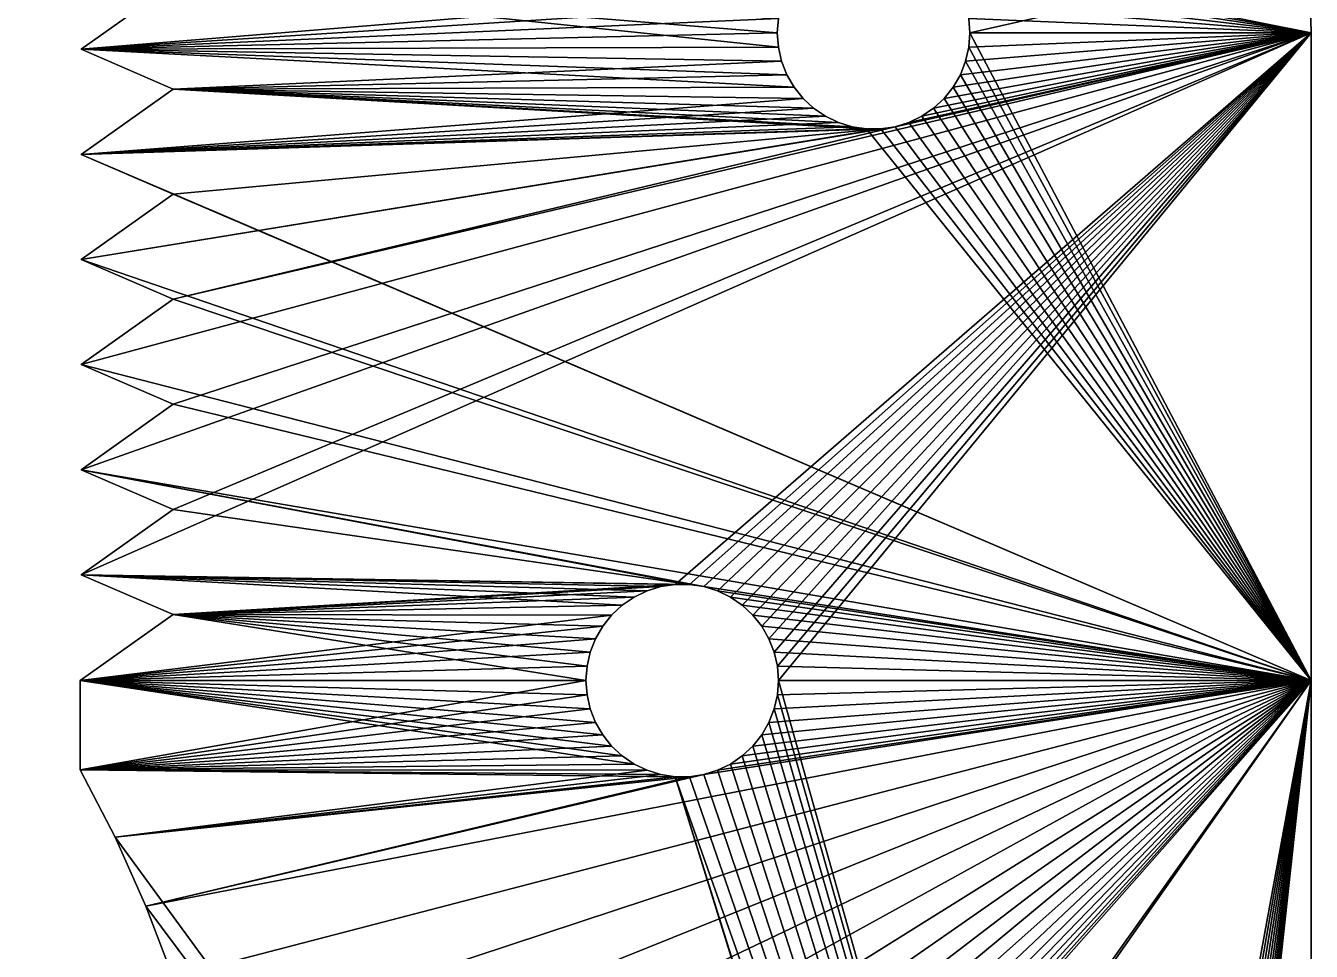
# Model space of a CAD drawing. Header units: inches. Extents: x -21 to 98, y -132 to 45.
# Drawn here: x -15 to 14.37, y -6.18 to 14.95 of the extents above; entities that cross this region are included whole.
import ezdxf

# ---------------------------------------------------------------- set-up
doc = ezdxf.new("R2010")
doc.units = ezdxf.units.IN
doc.header["$LTSCALE"] = 101.742128
doc.header["$MEASUREMENT"] = 0
for name, color, linetype in [('271', 7, 'CONTINUOUS'), ('272', 7, 'CONTINUOUS'), ('273', 7, 'CONTINUOUS'), ('274', 7, 'CONTINUOUS'), ('275', 7, 'CONTINUOUS'), ('276', 7, 'CONTINUOUS'), ('277', 7, 'CONTINUOUS'), ('280', 7, 'CONTINUOUS'), ('281', 7, 'CONTINUOUS'), ('282', 7, 'CONTINUOUS'), ('283', 7, 'CONTINUOUS'), ('284', 7, 'CONTINUOUS'), ('285', 7, 'CONTINUOUS'), ('286', 7, 'CONTINUOUS'), ('287', 7, 'CONTINUOUS'), ('288', 7, 'CONTINUOUS'), ('289', 7, 'CONTINUOUS'), ('290', 7, 'CONTINUOUS'), ('291', 7, 'CONTINUOUS'), ('292', 7, 'CONTINUOUS'), ('317', 7, 'CONTINUOUS'), ('318', 7, 'CONTINUOUS'), ('319', 7, 'CONTINUOUS'), ('320', 7, 'CONTINUOUS')]:
    doc.layers.add(name, color=color, linetype=linetype)

msp = doc.modelspace()

# ---------------------------------------------------------------- linework, layer by layer
at = {"layer": '271', "linetype": 'CONTINUOUS'}
for points in [[(14.32, 16.55), (14.372, 14.79), (5.744, 16.51), (14.32, 16.55)], [(5.744, 16.51), (14.372, 14.79), (5.985, 16.286), (5.744, 16.51)], [(5.985, 16.286), (14.372, 14.79), (6.19, 16.029), (5.985, 16.286)], [(-13.732, 14.415), (-11.633, 15.909), (2.196, 14.462), (-13.732, 14.415)], [(2.172, 14.79), (-11.633, 15.909), (2.196, 15.118), (2.172, 14.79)], [(2.196, 14.462), (-11.633, 15.909), (2.172, 14.79), (2.196, 14.462)], [(6.19, 16.029), (14.372, 14.79), (6.354, 15.745), (6.19, 16.029)], [(6.354, 15.745), (14.372, 14.79), (6.474, 15.438), (6.354, 15.745)], [(6.474, 15.438), (14.372, 14.79), (6.547, 15.118), (6.474, 15.438)], [(14.372, 14.79), (6.572, 14.79), (6.547, 15.118), (14.372, 14.79)], [(6.572, 14.79), (14.372, 0), (6.547, 14.462), (6.572, 14.79)], [(14.372, 14.79), (14.372, 0), (6.572, 14.79), (14.372, 14.79)], [(2.27, 14.142), (-13.732, 14.415), (2.196, 14.462), (2.27, 14.142)], [(-11.633, 13.509), (-13.732, 14.415), (2.554, 13.551), (-11.633, 13.509)], [(2.39, 13.835), (-13.732, 14.415), (2.27, 14.142), (2.39, 13.835)], [(2.554, 13.551), (-13.732, 14.415), (2.39, 13.835), (2.554, 13.551)], [(6.547, 14.462), (14.372, 0), (6.474, 14.142), (6.547, 14.462)], [(6.474, 14.142), (14.372, 0), (6.354, 13.835), (6.474, 14.142)], [(6.354, 13.835), (14.372, 0), (6.19, 13.551), (6.354, 13.835)], [(2.759, 13.294), (-11.633, 13.509), (2.554, 13.551), (2.759, 13.294)], [(6.19, 13.551), (14.372, 0), (5.985, 13.294), (6.19, 13.551)], [(-13.732, 12.015), (-11.633, 13.509), (4.207, 12.596), (-13.732, 12.015)], [(3, 13.07), (-11.633, 13.509), (2.759, 13.294), (3, 13.07)], [(3.272, 12.885), (-11.633, 13.509), (3, 13.07), (3.272, 12.885)], [(3.568, 12.742), (-11.633, 13.509), (3.272, 12.885), (3.568, 12.742)], [(3.882, 12.645), (-11.633, 13.509), (3.568, 12.742), (3.882, 12.645)], [(4.207, 12.596), (-11.633, 13.509), (3.882, 12.645), (4.207, 12.596)], [(5.985, 13.294), (14.372, 0), (5.744, 13.07), (5.985, 13.294)], [(5.744, 13.07), (14.372, 0), (5.472, 12.885), (5.744, 13.07)], [(4.861, 12.645), (14.372, 0), (4.536, 12.596), (4.861, 12.645)], [(5.176, 12.742), (14.372, 0), (4.861, 12.645), (5.176, 12.742)], [(5.472, 12.885), (14.372, 0), (5.176, 12.742), (5.472, 12.885)], [(14.372, 0), (-13.732, 12.015), (4.207, 12.596), (14.372, 0)], [(4.536, 12.596), (14.372, 0), (4.207, 12.596), (4.536, 12.596)], [(-11.633, 11.109), (-13.732, 12.015), (14.372, 0), (-11.633, 11.109)], [(-13.732, 9.615), (-11.633, 11.109), (14.372, 0), (-13.732, 9.615)], [(-11.633, 8.709), (-13.732, 9.615), (14.372, 0), (-11.633, 8.709)], [(-13.732, 7.215), (-11.633, 8.709), (14.372, 0), (-13.732, 7.215)], [(-11.633, 6.309), (-13.732, 7.215), (14.372, 0), (-11.633, 6.309)], [(-13.732, 4.815), (-11.633, 6.309), (14.372, 0), (-13.732, 4.815)], [(0.164, 2.194), (-13.732, 4.815), (0.49, 2.145), (0.164, 2.194)], [(-13.732, 4.815), (14.372, 0), (0.49, 2.145), (-13.732, 4.815)], [(-11.633, 3.909), (-13.732, 4.815), (0.164, 2.194), (-11.633, 3.909)], [(-13.732, 2.415), (-11.633, 3.909), (0.164, 2.194), (-13.732, 2.415)], [(-11.633, 1.509), (-13.732, 2.415), (-1.372, 1.72), (-11.633, 1.509)], [(-1.372, 1.72), (-13.732, 2.415), (-1.1, 1.905), (-1.372, 1.72)], [(-1.1, 1.905), (-13.732, 2.415), (-0.804, 2.048), (-1.1, 1.905)], [(-0.49, 2.145), (-13.732, 2.415), (-0.164, 2.194), (-0.49, 2.145)], [(-0.164, 2.194), (-13.732, 2.415), (0.164, 2.194), (-0.164, 2.194)], [(-0.804, 2.048), (-13.732, 2.415), (-0.49, 2.145), (-0.804, 2.048)], [(0.49, 2.145), (14.372, 0), (0.804, 2.048), (0.49, 2.145)], [(0.804, 2.048), (14.372, 0), (1.1, 1.905), (0.804, 2.048)], [(1.1, 1.905), (14.372, 0), (1.372, 1.72), (1.1, 1.905)], [(-13.753, 0), (-11.633, 1.509), (-2.2, 0), (-13.753, 0)], [(-1.613, 1.496), (-11.633, 1.509), (-1.372, 1.72), (-1.613, 1.496)], [(-2.2, 0), (-11.633, 1.509), (-2.175, 0.328), (-2.2, 0)], [(-2.175, 0.328), (-11.633, 1.509), (-2.102, 0.648), (-2.175, 0.328)], [(-2.102, 0.648), (-11.633, 1.509), (-1.982, 0.955), (-2.102, 0.648)], [(-1.982, 0.955), (-11.633, 1.509), (-1.818, 1.239), (-1.982, 0.955)], [(-1.818, 1.239), (-11.633, 1.509), (-1.613, 1.496), (-1.818, 1.239)], [(1.372, 1.72), (14.372, 0), (1.613, 1.496), (1.372, 1.72)], [(1.613, 1.496), (14.372, 0), (1.818, 1.239), (1.613, 1.496)], [(1.818, 1.239), (14.372, 0), (1.982, 0.955), (1.818, 1.239)], [(1.982, 0.955), (14.372, 0), (2.102, 0.648), (1.982, 0.955)], [(2.102, 0.648), (14.372, 0), (2.175, 0.328), (2.102, 0.648)], [(14.372, 0), (2.2, 0), (2.175, 0.328), (14.372, 0)], [(-13.753, -2.039), (-13.753, 0), (-1.1, -1.905), (-13.753, -2.039)], [(-1.1, -1.905), (-13.753, 0), (-1.372, -1.72), (-1.1, -1.905)], [(-1.372, -1.72), (-13.753, 0), (-1.613, -1.496), (-1.372, -1.72)], [(-1.613, -1.496), (-13.753, 0), (-1.818, -1.239), (-1.613, -1.496)], [(-1.818, -1.239), (-13.753, 0), (-1.982, -0.955), (-1.818, -1.239)], [(-1.982, -0.955), (-13.753, 0), (-2.102, -0.648), (-1.982, -0.955)], [(-2.102, -0.648), (-13.753, 0), (-2.175, -0.328), (-2.102, -0.648)], [(-2.175, -0.328), (-13.753, 0), (-2.2, 0), (-2.175, -0.328)], [(2.2, 0), (14.372, -43.22), (2.175, -0.328), (2.2, 0)], [(14.372, 0), (14.372, -43.22), (2.2, 0), (14.372, 0)], [(2.175, -0.328), (14.372, -43.22), (2.102, -0.648), (2.175, -0.328)], [(2.102, -0.648), (14.372, -43.22), (1.982, -0.955), (2.102, -0.648)], [(1.982, -0.955), (14.372, -43.22), (1.818, -1.239), (1.982, -0.955)], [(1.818, -1.239), (14.372, -43.22), (1.613, -1.496), (1.818, -1.239)], [(1.372, -1.72), (14.372, -43.22), (1.1, -1.905), (1.372, -1.72)], [(1.613, -1.496), (14.372, -43.22), (1.372, -1.72), (1.613, -1.496)], [(-0.804, -2.048), (-13.753, -2.039), (-1.1, -1.905), (-0.804, -2.048)], [(-0.164, -2.194), (-13.753, -2.039), (-0.49, -2.145), (-0.164, -2.194)], [(-0.49, -2.145), (-13.753, -2.039), (-0.804, -2.048), (-0.49, -2.145)], [(-12.958, -3.572), (-13.753, -2.039), (-0.164, -2.194), (-12.958, -3.572)], [(0.804, -2.048), (14.372, -43.22), (0.49, -2.145), (0.804, -2.048)], [(1.1, -1.905), (14.372, -43.22), (0.804, -2.048), (1.1, -1.905)], [(-12.958, -3.572), (-0.164, -2.194), (10.038, -35.009), (-12.958, -3.572)], [(0.164, -2.194), (14.372, -43.22), (-0.164, -2.194), (0.164, -2.194)], [(10.038, -35.009), (-0.164, -2.194), (10.199, -35.287), (10.038, -35.009)], [(-0.164, -2.194), (14.372, -43.22), (10.199, -35.287), (-0.164, -2.194)], [(0.49, -2.145), (14.372, -43.22), (0.164, -2.194), (0.49, -2.145)], [(-12.253, -5.148), (-12.958, -3.572), (10.038, -35.009), (-12.253, -5.148)], [(-11.64, -6.763), (-12.253, -5.148), (10.038, -35.009), (-11.64, -6.763)]]:
    msp.add_3dface(points, dxfattribs=at)
at = {"layer": '272', "linetype": 'CONTINUOUS'}
for points in [[(6.572, 14.79, 6), (14.32, 16.55, 6), (6.547, 15.118, 6), (6.572, 14.79, 6)], [(14.372, 14.79, 6), (14.32, 16.55, 6), (6.572, 14.79, 6), (14.372, 14.79, 6)], [(-11.633, 15.909, 6), (-13.732, 14.415, 6), (2.39, 15.745, 6), (-11.633, 15.909, 6)], [(2.39, 15.745, 6), (-13.732, 14.415, 6), (2.27, 15.438, 6), (2.39, 15.745, 6)], [(2.27, 15.438, 6), (-13.732, 14.415, 6), (2.196, 15.118, 6), (2.27, 15.438, 6)], [(2.196, 15.118, 6), (-13.732, 14.415, 6), (2.172, 14.79, 6), (2.196, 15.118, 6)], [(-13.732, 2.415, 6), (14.372, 14.79, 6), (-11.633, 3.909, 6), (-13.732, 2.415, 6)], [(14.372, 14.79, 6), (-13.732, 2.415, 6), (-0.164, 2.194, 6), (14.372, 14.79, 6)], [(-11.633, 3.909, 6), (14.372, 14.79, 6), (-13.732, 4.815, 6), (-11.633, 3.909, 6)], [(-13.732, 4.815, 6), (14.372, 14.79, 6), (-11.633, 6.309, 6), (-13.732, 4.815, 6)], [(-11.633, 6.309, 6), (14.372, 14.79, 6), (-13.732, 7.215, 6), (-11.633, 6.309, 6)], [(-13.732, 7.215, 6), (14.372, 14.79, 6), (-11.633, 8.709, 6), (-13.732, 7.215, 6)], [(2.172, 14.79, 6), (-13.732, 14.415, 6), (2.196, 14.462, 6), (2.172, 14.79, 6)], [(-11.633, 8.709, 6), (14.372, 14.79, 6), (4.861, 12.645, 6), (-11.633, 8.709, 6)], [(0.164, 2.194, 6), (14.372, 14.79, 6), (-0.164, 2.194, 6), (0.164, 2.194, 6)], [(0.49, 2.145, 6), (14.372, 14.79, 6), (0.164, 2.194, 6), (0.49, 2.145, 6)], [(0.804, 2.048, 6), (14.372, 14.79, 6), (0.49, 2.145, 6), (0.804, 2.048, 6)], [(1.1, 1.905, 6), (14.372, 14.79, 6), (0.804, 2.048, 6), (1.1, 1.905, 6)], [(1.372, 1.72, 6), (14.372, 14.79, 6), (1.1, 1.905, 6), (1.372, 1.72, 6)], [(1.613, 1.496, 6), (14.372, 14.79, 6), (1.372, 1.72, 6), (1.613, 1.496, 6)], [(1.818, 1.239, 6), (14.372, 14.79, 6), (1.613, 1.496, 6), (1.818, 1.239, 6)], [(1.982, 0.955, 6), (14.372, 14.79, 6), (1.818, 1.239, 6), (1.982, 0.955, 6)], [(2.102, 0.648, 6), (14.372, 14.79, 6), (1.982, 0.955, 6), (2.102, 0.648, 6)], [(2.175, 0.328, 6), (14.372, 14.79, 6), (2.102, 0.648, 6), (2.175, 0.328, 6)], [(2.2, 0, 6), (14.372, 14.79, 6), (2.175, 0.328, 6), (2.2, 0, 6)], [(14.372, 0, 6), (14.372, 14.79, 6), (2.2, 0, 6), (14.372, 0, 6)], [(4.861, 12.645, 6), (14.372, 14.79, 6), (5.176, 12.742, 6), (4.861, 12.645, 6)], [(5.176, 12.742, 6), (14.372, 14.79, 6), (5.472, 12.885, 6), (5.176, 12.742, 6)], [(5.472, 12.885, 6), (14.372, 14.79, 6), (5.744, 13.07, 6), (5.472, 12.885, 6)], [(5.744, 13.07, 6), (14.372, 14.79, 6), (5.985, 13.294, 6), (5.744, 13.07, 6)], [(5.985, 13.294, 6), (14.372, 14.79, 6), (6.19, 13.551, 6), (5.985, 13.294, 6)], [(6.19, 13.551, 6), (14.372, 14.79, 6), (6.354, 13.835, 6), (6.19, 13.551, 6)], [(6.354, 13.835, 6), (14.372, 14.79, 6), (6.474, 14.142, 6), (6.354, 13.835, 6)], [(6.474, 14.142, 6), (14.372, 14.79, 6), (6.547, 14.462, 6), (6.474, 14.142, 6)], [(14.372, 14.79, 6), (6.572, 14.79, 6), (6.547, 14.462, 6), (14.372, 14.79, 6)], [(2.196, 14.462, 6), (-13.732, 14.415, 6), (2.27, 14.142, 6), (2.196, 14.462, 6)], [(-13.732, 14.415, 6), (-11.633, 13.509, 6), (2.27, 14.142, 6), (-13.732, 14.415, 6)], [(2.27, 14.142, 6), (-11.633, 13.509, 6), (2.39, 13.835, 6), (2.27, 14.142, 6)], [(2.39, 13.835, 6), (-11.633, 13.509, 6), (2.554, 13.551, 6), (2.39, 13.835, 6)], [(2.554, 13.551, 6), (-11.633, 13.509, 6), (2.759, 13.294, 6), (2.554, 13.551, 6)], [(-11.633, 13.509, 6), (-13.732, 12.015, 6), (2.759, 13.294, 6), (-11.633, 13.509, 6)], [(2.759, 13.294, 6), (-13.732, 12.015, 6), (3, 13.07, 6), (2.759, 13.294, 6)], [(3, 13.07, 6), (-13.732, 12.015, 6), (3.272, 12.885, 6), (3, 13.07, 6)], [(3.272, 12.885, 6), (-13.732, 12.015, 6), (3.568, 12.742, 6), (3.272, 12.885, 6)], [(3.568, 12.742, 6), (-13.732, 12.015, 6), (3.882, 12.645, 6), (3.568, 12.742, 6)], [(3.882, 12.645, 6), (-13.732, 12.015, 6), (4.207, 12.596, 6), (3.882, 12.645, 6)], [(4.536, 12.596, 6), (-13.732, 9.615, 6), (4.861, 12.645, 6), (4.536, 12.596, 6)], [(-13.732, 9.615, 6), (-11.633, 8.709, 6), (4.861, 12.645, 6), (-13.732, 9.615, 6)], [(4.207, 12.596, 6), (-13.732, 12.015, 6), (4.536, 12.596, 6), (4.207, 12.596, 6)], [(-13.732, 12.015, 6), (-11.633, 11.109, 6), (4.536, 12.596, 6), (-13.732, 12.015, 6)], [(-11.633, 11.109, 6), (-13.732, 9.615, 6), (4.536, 12.596, 6), (-11.633, 11.109, 6)], [(-13.732, 2.415, 6), (-11.633, 1.509, 6), (-0.164, 2.194, 6), (-13.732, 2.415, 6)], [(-0.164, 2.194, 6), (-11.633, 1.509, 6), (-0.49, 2.145, 6), (-0.164, 2.194, 6)], [(-0.49, 2.145, 6), (-11.633, 1.509, 6), (-0.804, 2.048, 6), (-0.49, 2.145, 6)], [(-0.804, 2.048, 6), (-11.633, 1.509, 6), (-1.1, 1.905, 6), (-0.804, 2.048, 6)], [(-1.1, 1.905, 6), (-11.633, 1.509, 6), (-1.372, 1.72, 6), (-1.1, 1.905, 6)], [(-11.633, 1.509, 6), (-13.753, 0, 6), (-1.613, 1.496, 6), (-11.633, 1.509, 6)], [(-1.613, 1.496, 6), (-13.753, 0, 6), (-1.818, 1.239, 6), (-1.613, 1.496, 6)], [(-1.372, 1.72, 6), (-11.633, 1.509, 6), (-1.613, 1.496, 6), (-1.372, 1.72, 6)], [(-1.818, 1.239, 6), (-13.753, 0, 6), (-1.982, 0.955, 6), (-1.818, 1.239, 6)], [(-1.982, 0.955, 6), (-13.753, 0, 6), (-2.102, 0.648, 6), (-1.982, 0.955, 6)], [(-2.102, 0.648, 6), (-13.753, 0, 6), (-2.175, 0.328, 6), (-2.102, 0.648, 6)], [(-2.175, 0.328, 6), (-13.753, 0, 6), (-2.2, 0, 6), (-2.175, 0.328, 6)], [(-15, -33.22, 6), (14.372, 0, 6), (-14.085, -31.755, 6), (-15, -33.22, 6)], [(14.372, 0, 6), (-15, -33.22, 6), (-9.899, -34.076, 6), (14.372, 0, 6)], [(-14.085, -31.755, 6), (14.372, 0, 6), (-13.256, -30.24, 6), (-14.085, -31.755, 6)], [(-2.2, 0, 6), (-13.753, -2.039, 6), (-2.175, -0.328, 6), (-2.2, 0, 6)], [(-13.753, 0, 6), (-13.753, -2.039, 6), (-2.2, 0, 6), (-13.753, 0, 6)], [(-13.256, -30.24, 6), (14.372, 0, 6), (-12.516, -28.68, 6), (-13.256, -30.24, 6)], [(-12.516, -28.68, 6), (14.372, 0, 6), (-11.867, -27.079, 6), (-12.516, -28.68, 6)], [(-12.253, -5.148, 6), (14.372, 0, 6), (0.49, -2.145, 6), (-12.253, -5.148, 6)], [(-11.64, -6.763, 6), (14.372, 0, 6), (-12.253, -5.148, 6), (-11.64, -6.763, 6)], [(-11.867, -27.079, 6), (14.372, 0, 6), (-11.311, -25.444, 6), (-11.867, -27.079, 6)], [(-11.12, -8.41, 6), (14.372, 0, 6), (-11.64, -6.763, 6), (-11.12, -8.41, 6)], [(-11.311, -25.444, 6), (14.372, 0, 6), (-10.85, -23.78, 6), (-11.311, -25.444, 6)], [(-10.697, -10.084, 6), (14.372, 0, 6), (-11.12, -8.41, 6), (-10.697, -10.084, 6)], [(-10.85, -23.78, 6), (14.372, 0, 6), (-10.485, -22.092, 6), (-10.85, -23.78, 6)], [(-10.37, -11.78, 6), (14.372, 0, 6), (-10.697, -10.084, 6), (-10.37, -11.78, 6)], [(-10.485, -22.092, 6), (14.372, 0, 6), (-10.218, -20.385, 6), (-10.485, -22.092, 6)], [(-10.141, -13.492, 6), (14.372, 0, 6), (-10.37, -11.78, 6), (-10.141, -13.492, 6)], [(-10.218, -20.385, 6), (14.372, 0, 6), (-10.05, -18.667, 6), (-10.218, -20.385, 6)], [(-10.011, -15.214, 6), (14.372, 0, 6), (-10.141, -13.492, 6), (-10.011, -15.214, 6)], [(-10.05, -18.667, 6), (14.372, 0, 6), (-9.981, -16.941, 6), (-10.05, -18.667, 6)], [(-9.981, -16.941, 6), (14.372, 0, 6), (-10.011, -15.214, 6), (-9.981, -16.941, 6)], [(-9.577, -34.076, 6), (14.372, 0, 6), (-9.899, -34.076, 6), (-9.577, -34.076, 6)], [(14.372, 0, 6), (-9.577, -34.076, 6), (8.101, -34.076, 6), (14.372, 0, 6)], [(0.49, -2.145, 6), (14.372, 0, 6), (0.804, -2.048, 6), (0.49, -2.145, 6)], [(0.804, -2.048, 6), (14.372, 0, 6), (1.1, -1.905, 6), (0.804, -2.048, 6)], [(1.1, -1.905, 6), (14.372, 0, 6), (1.372, -1.72, 6), (1.1, -1.905, 6)], [(1.372, -1.72, 6), (14.372, 0, 6), (1.613, -1.496, 6), (1.372, -1.72, 6)], [(1.613, -1.496, 6), (14.372, 0, 6), (1.818, -1.239, 6), (1.613, -1.496, 6)], [(1.818, -1.239, 6), (14.372, 0, 6), (1.982, -0.955, 6), (1.818, -1.239, 6)], [(1.982, -0.955, 6), (14.372, 0, 6), (2.102, -0.648, 6), (1.982, -0.955, 6)], [(2.102, -0.648, 6), (14.372, 0, 6), (2.175, -0.328, 6), (2.102, -0.648, 6)], [(14.372, 0, 6), (2.2, 0, 6), (2.175, -0.328, 6), (14.372, 0, 6)], [(8.423, -34.076, 6), (14.372, 0, 6), (8.101, -34.076, 6), (8.423, -34.076, 6)], [(8.74, -34.124, 6), (14.372, 0, 6), (8.423, -34.076, 6), (8.74, -34.124, 6)], [(9.047, -34.219, 6), (14.372, 0, 6), (8.74, -34.124, 6), (9.047, -34.219, 6)], [(9.337, -34.358, 6), (14.372, 0, 6), (9.047, -34.219, 6), (9.337, -34.358, 6)], [(9.602, -34.539, 6), (14.372, 0, 6), (9.337, -34.358, 6), (9.602, -34.539, 6)], [(9.838, -34.758, 6), (14.372, 0, 6), (9.602, -34.539, 6), (9.838, -34.758, 6)], [(10.038, -35.009, 6), (14.372, 0, 6), (9.838, -34.758, 6), (10.038, -35.009, 6)], [(10.199, -35.287, 6), (14.372, 0, 6), (10.038, -35.009, 6), (10.199, -35.287, 6)], [(10.316, -35.586, 6), (14.372, 0, 6), (10.199, -35.287, 6), (10.316, -35.586, 6)], [(10.388, -35.9, 6), (14.372, 0, 6), (10.316, -35.586, 6), (10.388, -35.9, 6)], [(10.412, -36.22, 6), (14.372, 0, 6), (10.388, -35.9, 6), (10.412, -36.22, 6)], [(14.372, 0, 6), (10.412, -36.22, 6), (10.388, -36.54, 6), (14.372, 0, 6)], [(14.372, -43.22, 6), (14.372, 0, 6), (10.388, -36.54, 6), (14.372, -43.22, 6)], [(-2.175, -0.328, 6), (-13.753, -2.039, 6), (-2.102, -0.648, 6), (-2.175, -0.328, 6)], [(-2.102, -0.648, 6), (-13.753, -2.039, 6), (-1.982, -0.955, 6), (-2.102, -0.648, 6)], [(-1.982, -0.955, 6), (-13.753, -2.039, 6), (-1.818, -1.239, 6), (-1.982, -0.955, 6)], [(-1.818, -1.239, 6), (-13.753, -2.039, 6), (-1.613, -1.496, 6), (-1.818, -1.239, 6)], [(-1.613, -1.496, 6), (-13.753, -2.039, 6), (-1.372, -1.72, 6), (-1.613, -1.496, 6)], [(-1.372, -1.72, 6), (-13.753, -2.039, 6), (-1.1, -1.905, 6), (-1.372, -1.72, 6)], [(-1.1, -1.905, 6), (-13.753, -2.039, 6), (-0.804, -2.048, 6), (-1.1, -1.905, 6)], [(-13.753, -2.039, 6), (-12.958, -3.572, 6), (-0.804, -2.048, 6), (-13.753, -2.039, 6)], [(-0.804, -2.048, 6), (-12.958, -3.572, 6), (-0.49, -2.145, 6), (-0.804, -2.048, 6)], [(-0.49, -2.145, 6), (-12.958, -3.572, 6), (-0.164, -2.194, 6), (-0.49, -2.145, 6)], [(-0.164, -2.194, 6), (-12.958, -3.572, 6), (0.164, -2.194, 6), (-0.164, -2.194, 6)], [(-12.958, -3.572, 6), (-12.253, -5.148, 6), (0.164, -2.194, 6), (-12.958, -3.572, 6)], [(0.164, -2.194, 6), (-12.253, -5.148, 6), (0.49, -2.145, 6), (0.164, -2.194, 6)]]:
    msp.add_3dface(points, dxfattribs=at)
at = {"layer": '273', "linetype": 'CONTINUOUS'}
for points in [[(14.372, 0), (14.372, 0, 6), (14.372, -43.22, 6), (14.372, 0)], [(14.372, -43.22), (14.372, 0), (14.372, -43.22, 6), (14.372, -43.22)]]:
    msp.add_3dface(points, dxfattribs=at)
at = {"layer": '274', "linetype": 'CONTINUOUS'}
for points in [[(14.372, 0), (14.372, 14.79), (14.372, 0, 6), (14.372, 0)], [(14.372, 14.79), (14.372, 14.79, 6), (14.372, 0, 6), (14.372, 14.79)]]:
    msp.add_3dface(points, dxfattribs=at)
at = {"layer": '275', "linetype": 'CONTINUOUS'}
for points in [[(14.32, 16.55), (14.32, 16.55, 6), (14.372, 14.79, 6), (14.32, 16.55)], [(14.372, 14.79), (14.32, 16.55), (14.372, 14.79, 6), (14.372, 14.79)]]:
    msp.add_3dface(points, dxfattribs=at)
at = {"layer": '276', "linetype": 'CONTINUOUS'}
for points in [[(-13.753, -2.039), (-13.753, -2.039, 6), (-13.753, 0, 6), (-13.753, -2.039)], [(-13.753, 0), (-13.753, -2.039), (-13.753, 0, 6), (-13.753, 0)]]:
    msp.add_3dface(points, dxfattribs=at)
at = {"layer": '277', "linetype": 'CONTINUOUS'}
for points in [[(-12.958, -3.572), (-12.958, -3.572, 6), (-13.753, -2.039, 6), (-12.958, -3.572)], [(-13.753, -2.039), (-12.958, -3.572), (-13.753, -2.039, 6), (-13.753, -2.039)], [(-12.253, -5.148), (-12.253, -5.148, 6), (-12.958, -3.572, 6), (-12.253, -5.148)], [(-12.958, -3.572), (-12.253, -5.148), (-12.958, -3.572, 6), (-12.958, -3.572)], [(-11.64, -6.763), (-11.64, -6.763, 6), (-12.253, -5.148, 6), (-11.64, -6.763)], [(-12.253, -5.148), (-11.64, -6.763), (-12.253, -5.148, 6), (-12.253, -5.148)]]:
    msp.add_3dface(points, dxfattribs=at)
at = {"layer": '280', "linetype": 'CONTINUOUS'}
for points in [[(-11.633, 1.509), (-13.753, 0, 6), (-11.633, 1.509, 6), (-11.633, 1.509)], [(-11.633, 1.509), (-13.753, 0), (-13.753, 0, 6), (-11.633, 1.509)]]:
    msp.add_3dface(points, dxfattribs=at)
at = {"layer": '281', "linetype": 'CONTINUOUS'}
for points in [[(-13.732, 2.415), (-11.633, 1.509, 6), (-13.732, 2.415, 6), (-13.732, 2.415)], [(-13.732, 2.415), (-11.633, 1.509), (-11.633, 1.509, 6), (-13.732, 2.415)]]:
    msp.add_3dface(points, dxfattribs=at)
at = {"layer": '282', "linetype": 'CONTINUOUS'}
for points in [[(-11.633, 3.909), (-13.732, 2.415, 6), (-11.633, 3.909, 6), (-11.633, 3.909)], [(-11.633, 3.909), (-13.732, 2.415), (-13.732, 2.415, 6), (-11.633, 3.909)]]:
    msp.add_3dface(points, dxfattribs=at)
at = {"layer": '283', "linetype": 'CONTINUOUS'}
for points in [[(-13.732, 4.815), (-11.633, 3.909, 6), (-13.732, 4.815, 6), (-13.732, 4.815)], [(-13.732, 4.815), (-11.633, 3.909), (-11.633, 3.909, 6), (-13.732, 4.815)]]:
    msp.add_3dface(points, dxfattribs=at)
at = {"layer": '284', "linetype": 'CONTINUOUS'}
for points in [[(-11.633, 6.309), (-13.732, 4.815), (-13.732, 4.815, 6), (-11.633, 6.309)], [(-11.633, 6.309), (-13.732, 4.815, 6), (-11.633, 6.309, 6), (-11.633, 6.309)]]:
    msp.add_3dface(points, dxfattribs=at)
at = {"layer": '285', "linetype": 'CONTINUOUS'}
for points in [[(-13.732, 7.215), (-11.633, 6.309), (-11.633, 6.309, 6), (-13.732, 7.215)], [(-13.732, 7.215), (-11.633, 6.309, 6), (-13.732, 7.215, 6), (-13.732, 7.215)]]:
    msp.add_3dface(points, dxfattribs=at)
at = {"layer": '286', "linetype": 'CONTINUOUS'}
for points in [[(-11.633, 8.709), (-13.732, 7.215), (-13.732, 7.215, 6), (-11.633, 8.709)], [(-11.633, 8.709), (-13.732, 7.215, 6), (-11.633, 8.709, 6), (-11.633, 8.709)]]:
    msp.add_3dface(points, dxfattribs=at)
at = {"layer": '287', "linetype": 'CONTINUOUS'}
for points in [[(-13.732, 9.615), (-11.633, 8.709), (-11.633, 8.709, 6), (-13.732, 9.615)], [(-13.732, 9.615), (-11.633, 8.709, 6), (-13.732, 9.615, 6), (-13.732, 9.615)]]:
    msp.add_3dface(points, dxfattribs=at)
at = {"layer": '288', "linetype": 'CONTINUOUS'}
for points in [[(-11.633, 11.109), (-13.732, 9.615), (-13.732, 9.615, 6), (-11.633, 11.109)], [(-11.633, 11.109), (-13.732, 9.615, 6), (-11.633, 11.109, 6), (-11.633, 11.109)]]:
    msp.add_3dface(points, dxfattribs=at)
at = {"layer": '289', "linetype": 'CONTINUOUS'}
for points in [[(-13.732, 12.015), (-11.633, 11.109, 6), (-13.732, 12.015, 6), (-13.732, 12.015)], [(-13.732, 12.015), (-11.633, 11.109), (-11.633, 11.109, 6), (-13.732, 12.015)]]:
    msp.add_3dface(points, dxfattribs=at)
at = {"layer": '290', "linetype": 'CONTINUOUS'}
for points in [[(-11.633, 13.509), (-13.732, 12.015, 6), (-11.633, 13.509, 6), (-11.633, 13.509)], [(-11.633, 13.509), (-13.732, 12.015), (-13.732, 12.015, 6), (-11.633, 13.509)]]:
    msp.add_3dface(points, dxfattribs=at)
at = {"layer": '291', "linetype": 'CONTINUOUS'}
for points in [[(-13.732, 14.415), (-11.633, 13.509, 6), (-13.732, 14.415, 6), (-13.732, 14.415)], [(-13.732, 14.415), (-11.633, 13.509), (-11.633, 13.509, 6), (-13.732, 14.415)]]:
    msp.add_3dface(points, dxfattribs=at)
at = {"layer": '292', "linetype": 'CONTINUOUS'}
for points in [[(-11.633, 15.909), (-13.732, 14.415), (-13.732, 14.415, 6), (-11.633, 15.909)], [(-11.633, 15.909), (-13.732, 14.415, 6), (-11.633, 15.909, 6), (-11.633, 15.909)]]:
    msp.add_3dface(points, dxfattribs=at)
at = {"layer": '317', "linetype": 'CONTINUOUS'}
for points in [[(-0.804, 2.048), (-0.49, 2.145), (-0.804, 2.048, 6), (-0.804, 2.048)], [(-0.49, 2.145), (-0.49, 2.145, 6), (-0.804, 2.048, 6), (-0.49, 2.145)], [(-0.49, 2.145), (-0.164, 2.194), (-0.49, 2.145, 6), (-0.49, 2.145)], [(-0.164, 2.194), (-0.164, 2.194, 6), (-0.49, 2.145, 6), (-0.164, 2.194)], [(-0.164, 2.194), (0.164, 2.194), (-0.164, 2.194, 6), (-0.164, 2.194)], [(0.164, 2.194), (0.164, 2.194, 6), (-0.164, 2.194, 6), (0.164, 2.194)], [(0.164, 2.194), (0.49, 2.145), (0.164, 2.194, 6), (0.164, 2.194)], [(0.49, 2.145), (0.49, 2.145, 6), (0.164, 2.194, 6), (0.49, 2.145)], [(0.49, 2.145), (0.804, 2.048), (0.49, 2.145, 6), (0.49, 2.145)], [(0.804, 2.048), (0.804, 2.048, 6), (0.49, 2.145, 6), (0.804, 2.048)], [(-1.372, 1.72), (-1.1, 1.905), (-1.372, 1.72, 6), (-1.372, 1.72)], [(-1.1, 1.905), (-1.1, 1.905, 6), (-1.372, 1.72, 6), (-1.1, 1.905)], [(-1.1, 1.905), (-0.804, 2.048), (-1.1, 1.905, 6), (-1.1, 1.905)], [(-0.804, 2.048), (-0.804, 2.048, 6), (-1.1, 1.905, 6), (-0.804, 2.048)], [(1.1, 1.905), (1.1, 1.905, 6), (0.804, 2.048, 6), (1.1, 1.905)], [(0.804, 2.048), (1.1, 1.905), (0.804, 2.048, 6), (0.804, 2.048)], [(1.372, 1.72), (1.372, 1.72, 6), (1.1, 1.905, 6), (1.372, 1.72)], [(1.1, 1.905), (1.372, 1.72), (1.1, 1.905, 6), (1.1, 1.905)], [(-1.818, 1.239), (-1.613, 1.496), (-1.818, 1.239, 6), (-1.818, 1.239)], [(-1.613, 1.496), (-1.613, 1.496, 6), (-1.818, 1.239, 6), (-1.613, 1.496)], [(-1.613, 1.496), (-1.372, 1.72), (-1.613, 1.496, 6), (-1.613, 1.496)], [(-1.372, 1.72), (-1.372, 1.72, 6), (-1.613, 1.496, 6), (-1.372, 1.72)], [(1.372, 1.72), (1.613, 1.496), (1.372, 1.72, 6), (1.372, 1.72)], [(1.613, 1.496), (1.613, 1.496, 6), (1.372, 1.72, 6), (1.613, 1.496)], [(1.613, 1.496), (1.818, 1.239), (1.613, 1.496, 6), (1.613, 1.496)], [(1.818, 1.239), (1.818, 1.239, 6), (1.613, 1.496, 6), (1.818, 1.239)], [(-1.818, 1.239), (-1.818, 1.239, 6), (-1.982, 0.955, 6), (-1.818, 1.239)], [(-1.982, 0.955), (-1.818, 1.239), (-1.982, 0.955, 6), (-1.982, 0.955)], [(1.818, 1.239), (1.982, 0.955), (1.818, 1.239, 6), (1.818, 1.239)], [(1.982, 0.955), (1.982, 0.955, 6), (1.818, 1.239, 6), (1.982, 0.955)], [(-1.982, 0.955), (-1.982, 0.955, 6), (-2.102, 0.648, 6), (-1.982, 0.955)], [(-2.102, 0.648), (-1.982, 0.955), (-2.102, 0.648, 6), (-2.102, 0.648)], [(2.102, 0.648), (2.102, 0.648, 6), (1.982, 0.955, 6), (2.102, 0.648)], [(1.982, 0.955), (2.102, 0.648), (1.982, 0.955, 6), (1.982, 0.955)], [(-2.175, 0.328), (-2.102, 0.648), (-2.175, 0.328, 6), (-2.175, 0.328)], [(-2.102, 0.648), (-2.102, 0.648, 6), (-2.175, 0.328, 6), (-2.102, 0.648)], [(2.175, 0.328), (2.175, 0.328, 6), (2.102, 0.648, 6), (2.175, 0.328)], [(2.102, 0.648), (2.175, 0.328), (2.102, 0.648, 6), (2.102, 0.648)], [(-2.2, 0), (-2.175, 0.328), (-2.2, 0, 6), (-2.2, 0)], [(-2.175, 0.328), (-2.175, 0.328, 6), (-2.2, 0, 6), (-2.175, 0.328)], [(2.175, 0.328), (2.2, 0), (2.175, 0.328, 6), (2.175, 0.328)], [(2.2, 0), (2.2, 0, 6), (2.175, 0.328, 6), (2.2, 0)]]:
    msp.add_3dface(points, dxfattribs=at)
at = {"layer": '318', "linetype": 'CONTINUOUS'}
for points in [[(-2.2, 0), (-2.2, 0, 6), (-2.175, -0.328, 6), (-2.2, 0)], [(-2.175, -0.328), (-2.2, 0), (-2.175, -0.328, 6), (-2.175, -0.328)], [(2.2, 0, 6), (2.175, -0.328), (2.175, -0.328, 6), (2.2, 0, 6)], [(2.2, 0), (2.175, -0.328), (2.2, 0, 6), (2.2, 0)], [(-2.175, -0.328), (-2.175, -0.328, 6), (-2.102, -0.648, 6), (-2.175, -0.328)], [(-2.102, -0.648), (-2.175, -0.328), (-2.102, -0.648, 6), (-2.102, -0.648)], [(2.102, -0.648), (2.102, -0.648, 6), (2.175, -0.328, 6), (2.102, -0.648)], [(2.175, -0.328), (2.102, -0.648), (2.175, -0.328, 6), (2.175, -0.328)], [(-2.102, -0.648), (-2.102, -0.648, 6), (-1.982, -0.955, 6), (-2.102, -0.648)], [(-1.982, -0.955), (-2.102, -0.648), (-1.982, -0.955, 6), (-1.982, -0.955)], [(1.982, -0.955), (1.982, -0.955, 6), (2.102, -0.648, 6), (1.982, -0.955)], [(2.102, -0.648), (1.982, -0.955), (2.102, -0.648, 6), (2.102, -0.648)], [(-1.982, -0.955), (-1.982, -0.955, 6), (-1.818, -1.239, 6), (-1.982, -0.955)], [(-1.818, -1.239), (-1.982, -0.955), (-1.818, -1.239, 6), (-1.818, -1.239)], [(1.818, -1.239), (1.818, -1.239, 6), (1.982, -0.955, 6), (1.818, -1.239)], [(1.982, -0.955), (1.818, -1.239), (1.982, -0.955, 6), (1.982, -0.955)], [(-1.613, -1.496), (-1.818, -1.239), (-1.613, -1.496, 6), (-1.613, -1.496)], [(-1.818, -1.239), (-1.818, -1.239, 6), (-1.613, -1.496, 6), (-1.818, -1.239)], [(1.818, -1.239), (1.613, -1.496), (1.818, -1.239, 6), (1.818, -1.239)], [(1.613, -1.496), (1.613, -1.496, 6), (1.818, -1.239, 6), (1.613, -1.496)], [(-1.372, -1.72), (-1.613, -1.496), (-1.372, -1.72, 6), (-1.372, -1.72)], [(-1.613, -1.496), (-1.613, -1.496, 6), (-1.372, -1.72, 6), (-1.613, -1.496)], [(-1.372, -1.72), (-1.372, -1.72, 6), (-1.1, -1.905, 6), (-1.372, -1.72)], [(-1.1, -1.905), (-1.372, -1.72), (-1.1, -1.905, 6), (-1.1, -1.905)], [(1.1, -1.905), (1.1, -1.905, 6), (1.372, -1.72, 6), (1.1, -1.905)], [(1.372, -1.72), (1.1, -1.905), (1.372, -1.72, 6), (1.372, -1.72)], [(1.613, -1.496), (1.372, -1.72), (1.613, -1.496, 6), (1.613, -1.496)], [(1.372, -1.72), (1.372, -1.72, 6), (1.613, -1.496, 6), (1.372, -1.72)], [(-1.1, -1.905), (-1.1, -1.905, 6), (-0.804, -2.048, 6), (-1.1, -1.905)], [(-0.804, -2.048), (-1.1, -1.905), (-0.804, -2.048, 6), (-0.804, -2.048)], [(-0.804, -2.048), (-0.804, -2.048, 6), (-0.49, -2.145, 6), (-0.804, -2.048)], [(-0.49, -2.145), (-0.804, -2.048), (-0.49, -2.145, 6), (-0.49, -2.145)], [(0.49, -2.145), (0.49, -2.145, 6), (0.804, -2.048, 6), (0.49, -2.145)], [(0.804, -2.048), (0.49, -2.145), (0.804, -2.048, 6), (0.804, -2.048)], [(0.804, -2.048), (0.804, -2.048, 6), (1.1, -1.905, 6), (0.804, -2.048)], [(1.1, -1.905), (0.804, -2.048), (1.1, -1.905, 6), (1.1, -1.905)], [(-0.49, -2.145), (-0.49, -2.145, 6), (-0.164, -2.194, 6), (-0.49, -2.145)], [(-0.164, -2.194), (-0.49, -2.145), (-0.164, -2.194, 6), (-0.164, -2.194)], [(-0.164, -2.194), (-0.164, -2.194, 6), (0.164, -2.194, 6), (-0.164, -2.194)], [(0.164, -2.194), (-0.164, -2.194), (0.164, -2.194, 6), (0.164, -2.194)], [(0.164, -2.194), (0.164, -2.194, 6), (0.49, -2.145, 6), (0.164, -2.194)], [(0.49, -2.145), (0.164, -2.194), (0.49, -2.145, 6), (0.49, -2.145)]]:
    msp.add_3dface(points, dxfattribs=at)
at = {"layer": '319', "linetype": 'CONTINUOUS'}
for points in [[(2.196, 15.118), (2.196, 15.118, 6), (2.172, 14.79, 6), (2.196, 15.118)], [(2.172, 14.79), (2.196, 15.118), (2.172, 14.79, 6), (2.172, 14.79)], [(6.572, 14.79), (6.572, 14.79, 6), (6.547, 15.118, 6), (6.572, 14.79)], [(6.547, 15.118), (6.572, 14.79), (6.547, 15.118, 6), (6.547, 15.118)]]:
    msp.add_3dface(points, dxfattribs=at)
at = {"layer": '320', "linetype": 'CONTINUOUS'}
for points in [[(2.172, 14.79), (2.172, 14.79, 6), (2.196, 14.462, 6), (2.172, 14.79)], [(2.196, 14.462), (2.172, 14.79), (2.196, 14.462, 6), (2.196, 14.462)], [(6.572, 14.79, 6), (6.547, 14.462), (6.547, 14.462, 6), (6.572, 14.79, 6)], [(6.572, 14.79), (6.547, 14.462), (6.572, 14.79, 6), (6.572, 14.79)], [(2.196, 14.462), (2.196, 14.462, 6), (2.27, 14.142, 6), (2.196, 14.462)], [(2.27, 14.142), (2.196, 14.462), (2.27, 14.142, 6), (2.27, 14.142)], [(6.474, 14.142), (6.474, 14.142, 6), (6.547, 14.462, 6), (6.474, 14.142)], [(6.547, 14.462), (6.474, 14.142), (6.547, 14.462, 6), (6.547, 14.462)], [(2.27, 14.142), (2.27, 14.142, 6), (2.39, 13.835, 6), (2.27, 14.142)], [(2.39, 13.835), (2.27, 14.142), (2.39, 13.835, 6), (2.39, 13.835)], [(6.354, 13.835), (6.354, 13.835, 6), (6.474, 14.142, 6), (6.354, 13.835)], [(6.474, 14.142), (6.354, 13.835), (6.474, 14.142, 6), (6.474, 14.142)], [(2.39, 13.835), (2.39, 13.835, 6), (2.554, 13.551, 6), (2.39, 13.835)], [(2.554, 13.551), (2.39, 13.835), (2.554, 13.551, 6), (2.554, 13.551)], [(6.19, 13.551), (6.19, 13.551, 6), (6.354, 13.835, 6), (6.19, 13.551)], [(6.354, 13.835), (6.19, 13.551), (6.354, 13.835, 6), (6.354, 13.835)], [(2.759, 13.294), (2.554, 13.551), (2.759, 13.294, 6), (2.759, 13.294)], [(2.554, 13.551), (2.554, 13.551, 6), (2.759, 13.294, 6), (2.554, 13.551)], [(6.19, 13.551), (5.985, 13.294), (6.19, 13.551, 6), (6.19, 13.551)], [(5.985, 13.294), (5.985, 13.294, 6), (6.19, 13.551, 6), (5.985, 13.294)], [(3, 13.07), (2.759, 13.294), (3, 13.07, 6), (3, 13.07)], [(2.759, 13.294), (2.759, 13.294, 6), (3, 13.07, 6), (2.759, 13.294)], [(5.985, 13.294), (5.744, 13.07), (5.985, 13.294, 6), (5.985, 13.294)], [(5.744, 13.07), (5.744, 13.07, 6), (5.985, 13.294, 6), (5.744, 13.07)], [(3, 13.07), (3, 13.07, 6), (3.272, 12.885, 6), (3, 13.07)], [(3.272, 12.885), (3, 13.07), (3.272, 12.885, 6), (3.272, 12.885)], [(5.744, 13.07), (5.472, 12.885), (5.744, 13.07, 6), (5.744, 13.07)], [(5.472, 12.885), (5.472, 12.885, 6), (5.744, 13.07, 6), (5.472, 12.885)], [(3.272, 12.885), (3.272, 12.885, 6), (3.568, 12.742, 6), (3.272, 12.885)], [(3.568, 12.742), (3.272, 12.885), (3.568, 12.742, 6), (3.568, 12.742)], [(3.568, 12.742), (3.568, 12.742, 6), (3.882, 12.645, 6), (3.568, 12.742)], [(3.882, 12.645), (3.568, 12.742), (3.882, 12.645, 6), (3.882, 12.645)], [(3.882, 12.645), (3.882, 12.645, 6), (4.207, 12.596, 6), (3.882, 12.645)], [(4.207, 12.596), (3.882, 12.645), (4.207, 12.596, 6), (4.207, 12.596)], [(4.536, 12.596), (4.536, 12.596, 6), (4.861, 12.645, 6), (4.536, 12.596)], [(4.861, 12.645), (4.536, 12.596), (4.861, 12.645, 6), (4.861, 12.645)], [(4.861, 12.645), (4.861, 12.645, 6), (5.176, 12.742, 6), (4.861, 12.645)], [(5.176, 12.742), (4.861, 12.645), (5.176, 12.742, 6), (5.176, 12.742)], [(5.176, 12.742), (5.176, 12.742, 6), (5.472, 12.885, 6), (5.176, 12.742)], [(5.472, 12.885), (5.176, 12.742), (5.472, 12.885, 6), (5.472, 12.885)], [(4.207, 12.596), (4.207, 12.596, 6), (4.536, 12.596, 6), (4.207, 12.596)], [(4.536, 12.596), (4.207, 12.596), (4.536, 12.596, 6), (4.536, 12.596)]]:
    msp.add_3dface(points, dxfattribs=at)

doc.saveas('drawing.dxf')
